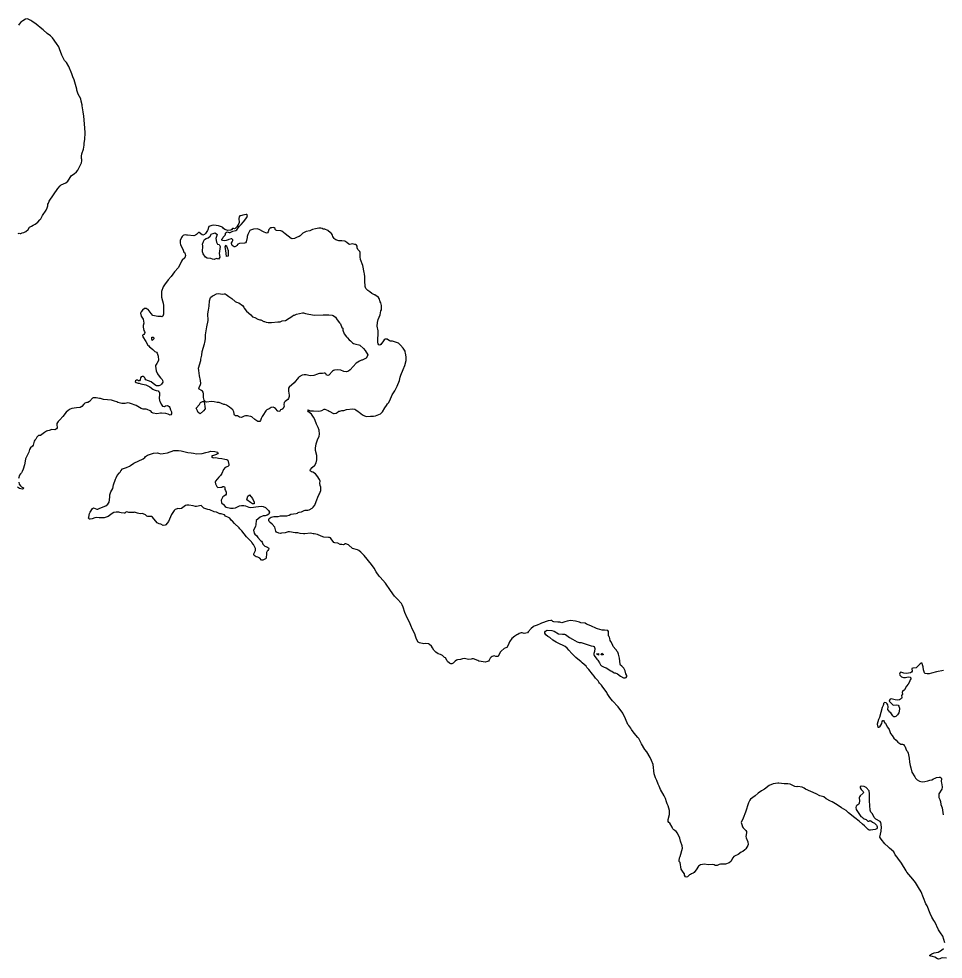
# Model space of a CAD drawing. Extents: x -58026 to 762744, y 5667851 to 6223244.
# Drawn here: x 327833 to 436561, y 5682999 to 5793591 of the extents above; entities that cross this region are included whole.
import ezdxf

# ---------------------------------------------------------------- set-up
doc = ezdxf.new("R2010")
doc.units = 0

# ---------------------------------------------------------------- blocks, each defined once
blk = doc.blocks.new('REGION0')
at = {"color": 7, "linetype": 'CONTINUOUS'}
for points in [[(436589.201742, 5716965.039391), (435771.337676, 5716790.254968), (435189.304756, 5716655.592378), (434922.329055, 5716568.740056), (434693.976889, 5716544.784932), (434440.145064, 5716584.206908), (434351.898039, 5716686.246138), (434251.768751, 5717017.008813), (434216.624963, 5717386.153674), (434141.678484, 5717614.4772), (434079.199722, 5717818.045764), (433964.755649, 5717793.570746), (433862.202083, 5717731.35341), (433363.815008, 5717251.56107), (432982.650856, 5717215.188474), (432881.548559, 5717178.046034), (432867.79449, 5717076.716659), (432904.917282, 5716974.607443), (432929.448668, 5716860.170736), (432840.047224, 5716746.22393), (432725.627889, 5716670.799282), (432255.021063, 5716610.541548), (431924.849212, 5716625.26855), (431583.083703, 5716754.842176), (431481.23928, 5716704.582406), (431428.630794, 5716501.483746), (431441.180969, 5716386.737102), (431668.048883, 5716207.793526), (431883.405598, 5716142.496817), (432112.590595, 5716128.469672), (432455.898076, 5716202.974507), (432684.497618, 5716175.94001), (432759.625505, 5716073.70082), (432746.151795, 5715959.394087), (432681.908423, 5715832.999814), (432591.921524, 5715605.076207), (432450.505294, 5715352.077704), (432245.093067, 5715099.639088), (432001.279943, 5714681.39422), (431772.004242, 5714467.477762), (431733.232282, 5714365.708477), (431756.906101, 5714150.282326), (431666.976923, 5714011.350606), (431691.030051, 5713781.837322), (431639.50177, 5713667.750544), (431409.417977, 5713491.766365), (431206.693895, 5713480.358687), (430902.191356, 5713507.683126), (430457.237352, 5713599.024533), (430318.204172, 5713561.962077), (430228.613073, 5713447.985277), (430215.098135, 5713333.778523), (430328.396035, 5713232.229193), (430505.02202, 5713015.153379), (430631.274142, 5712911.934389), (430732.854698, 5712886.189629), (431062.869878, 5712922.34227), (431278.226594, 5712858.065353), (431341.727841, 5712742.528871), (431403.472723, 5712526.882765), (431402.705859, 5712424.883526), (431375.923357, 5712184.392478), (431324.38683, 5711981.303816), (431195.660955, 5711740.592812), (430991.246475, 5711539.17381), (430863.312201, 5711488.344156), (430749.832891, 5711514.878755), (430623.24269, 5711630.085305), (430497.295664, 5711859.258658), (430397.059181, 5711961.037941), (430270.435996, 5712038.282218), (430043.84844, 5712344.249939), (430070.581467, 5712674.752666), (430034.299753, 5712915.923577), (429971.070619, 5713018.462705), (429857.657276, 5713132.989393), (429654.850736, 5713172.601331), (429553.072279, 5713071.371935), (429526.520661, 5712957.835046), (429487.311671, 5712830.970868), (429396.524925, 5712590.009915), (429084.922715, 5711436.514706), (428943.712632, 5711170.458861), (428890.559919, 5710904.423012), (428813.337588, 5710637.717299), (428874.134198, 5710282.129678), (428988.825646, 5710293.697323), (429103.698503, 5710344.107062), (429360.136015, 5710735.697355), (429399.707821, 5710938.47608), (429451.186627, 5711052.572856), (429552.849642, 5711064.790369), (429628.150692, 5710962.471196), (429652.533653, 5710848.044487), (429766.194371, 5710771.590049), (429967.623856, 5710338.998102), (430143.334552, 5710121.922287), (430206.901765, 5710007.395599), (430368.808918, 5709549.038896), (430544.775235, 5709318.965727), (430771.255595, 5708974.915757), (431011.993019, 5708757.270058), (431225.585124, 5708501.99202), (431579.909053, 5708296.743797), (431783.911241, 5708295.274096), (431909.981955, 5708243.974538), (431986.173556, 5708141.755345), (432048.47091, 5708040.076041), (432261.205447, 5707542.827255), (432349.741077, 5707428.830458), (432425.141077, 5707224.502049), (432548.17732, 5706627.373593), (432595.986725, 5706182.544136), (432656.758597, 5705775.996888), (432769.866844, 5705495.513979), (432880.517828, 5705012.032391), (433233.159605, 5704425.941688), (433320.887143, 5704298.827561), (433510.42612, 5704094.109231), (433788.698627, 5703940.180563), (433915.453746, 5703900.958547), (434144.02855, 5703875.00383), (434385.673017, 5703885.321729), (434767.026824, 5703959.606609), (435008.71252, 5704059.916191), (435224.605215, 5704109.616075), (435403.449332, 5704209.515741), (435632.683804, 5704284.510476), (435773.003336, 5704359.555201), (436103.876084, 5704408.725192), (436218.171732, 5704395.217942), (436331.758237, 5704318.7835), (436343.549795, 5704191.029503), (436303.392533, 5703925.253601), (436365.599182, 5703682.71297), (436389.635819, 5703543.181371), (436439.31703, 5703238.39341), (436399.654519, 5702997.592424), (436039.937808, 5702440.815754), (436063.116876, 5702021.511103), (436150.118779, 5701792.48772), (436225.329125, 5701550.167043), (436286.166964, 5701194.63941), (436436.04343, 5700787.002383), (436571.514406, 5699986.165391)], [(436936.442491, 5683120.558337), (436529.980088, 5683147.702812), (436326.85196, 5683111.220238), (436160.854869, 5683023.538085), (436021.376412, 5682998.543173), (435906.849881, 5683025.027782), (435565.521402, 5683230.44597), (435299.329057, 5683333.584976), (435096.044257, 5683347.112222), (434982.193885, 5683385.574394), (435008.028115, 5683487.113726), (435212.648741, 5683638.622886), (435480.028488, 5683751.459919), (435987.584942, 5683811.527692), (436345.248439, 5684050.369077), (436587.503098, 5684265.625262)], [(436757.194328, 5684912.223649), (436533.31141, 5685726.018003), (436230.606465, 5686083.375264), (435991.254343, 5686465.977387), (435578.030348, 5687395.628159), (435477.562981, 5687548.397063), (435238.985968, 5687943.086725), (435037.787367, 5688363.491153), (434675.860769, 5689280.304538), (434524.796902, 5689510.007783), (433974.180649, 5690909.532914), (433646.886597, 5691432.286509), (433307.998888, 5692018.617163), (433005.450615, 5692413.926699), (432739.950921, 5692670.034569), (432273.689655, 5693231.720239), (432210.666667, 5693371.231842), (431670.374211, 5694302.142358), (431229.180312, 5694863.318132), (431154.357521, 5694990.742195), (430914.255027, 5695271.315086), (430738.725739, 5695615.475033), (430246.102509, 5696062.504041), (430107.580571, 5696228.42027), (429715.589625, 5696548.78506), (429261.664142, 5697097.65334), (429123.381333, 5697339.574097), (429267.543429, 5698062.556936), (429296.692489, 5698558.126065), (429271.864251, 5698773.532219), (429272.688836, 5698875.531458), (429235.961845, 5699091.727452), (429148.415716, 5699206.694051), (428654.646314, 5699475.829269), (428452.24382, 5699680.427623), (428264.403487, 5700088.134636), (428037.181002, 5700280.175546), (427987.186448, 5700509.008968), (427905.684523, 5701626.941416), (427908.966369, 5702210.942544), (427910.681504, 5702451.8935), (427836.196793, 5702795.143632), (427496.58345, 5703191.682918), (427268.140579, 5703306.569533), (426925.24539, 5703347.141274), (426810.982726, 5703271.626645), (426810.471483, 5703157.639847), (426922.878833, 5702953.141472), (427150.695019, 5702736.165637), (427174.805868, 5702634.726284), (427148.633558, 5702507.192244), (426804.122183, 5702217.701169), (426714.836181, 5702090.797), (426688.284562, 5701977.240114), (426711.183272, 5701621.76247), (426696.992174, 5701354.506869), (426619.975988, 5701215.845094), (426415.858359, 5701089.430825), (426313.362514, 5700976.283856), (426287.190204, 5700849.739613), (426337.06107, 5700620.806212), (426399.960371, 5700493.212183), (426890.134585, 5699791.135089), (427017.351471, 5699688.985881), (427142.861467, 5699573.719344), (427269.56711, 5699497.534851), (427485.162955, 5699419.270781), (427712.657553, 5699215.262306), (427814.543206, 5699214.522457), (427941.850796, 5699290.257042), (428043.456089, 5699263.552477), (428257.716107, 5699110.233685), (428485.919848, 5699007.304636), (428712.91145, 5698777.291454), (428763.202854, 5698675.422189), (428801.438834, 5698573.332969), (428799.855632, 5698459.226195), (428761.397014, 5698345.459352), (428557.996773, 5698231.98245), (427998.359567, 5698171.764707), (427871.208648, 5698185.032007), (427744.799855, 5698250.248732), (427302.665929, 5698671.363016), (427050.268881, 5698875.801403), (426683.444252, 5699233.76854), (426165.1682, 5699618.280273), (425420.098447, 5700219.807834), (425167.643678, 5700475.235843), (424610.669879, 5700796.020548), (424091.998027, 5701154.537573), (423483.677356, 5701488.179661), (423306.556621, 5701591.238683), (422800.40196, 5701874.101108), (422509.801916, 5702091.676821), (422065.507579, 5702195.975591), (421609.974157, 5702452.953284), (421002.255432, 5702722.608396), (420368.653002, 5702980.635876), (420217.193334, 5703096.302332), (419963.410984, 5703224.706196), (419481.111551, 5703291.192663), (419341.352736, 5703279.115121), (419100.524608, 5703318.837036), (418542.957108, 5703576.604568), (418289.174758, 5703616.056538), (417844.872176, 5703631.343426), (417247.551461, 5703698.159826), (417108.303888, 5703712.136981), (416548.996516, 5703638.901887), (416077.012634, 5703413.627741), (415554.300318, 5702997.222499), (415171.627176, 5702796.913272), (414788.533496, 5702532.557081), (414443.832467, 5702204.103936), (413907.374329, 5701813.403462), (413805.587627, 5701713.19386), (413651.142963, 5701370.903532), (413301.56864, 5700306.400209), (413017.334387, 5699584.327184), (412978.93349, 5699469.480561), (412836.733905, 5699204.444508), (412811.270738, 5699089.847834), (412860.531412, 5698847.997062), (412959.902082, 5698555.196661), (413035.442261, 5698440.819942), (413339.120215, 5698134.61227), (413414.577936, 5698019.235754), (413425.652105, 5697879.514194), (413373.233273, 5697626.455703), (413346.970259, 5697409.849793), (413371.6913, 5697283.375536), (413571.636532, 5696786.906591), (413633.265973, 5696481.258805), (413594.048737, 5696354.414624), (413337.421571, 5695974.931866), (413222.944515, 5695861.354985), (413006.153022, 5695672.633398), (412789.353284, 5695571.9139), (412444.891384, 5695320.385097), (412074.801401, 5695144.370925), (411947.83189, 5695056.608788), (411819.881124, 5694917.787045), (411588.007983, 5694499.772131), (411371.389653, 5694349.072805), (410964.011961, 5694186.115975), (410849.543151, 5694161.630959), (410633.567997, 5694162.860708), (410354.075105, 5694189.77523), (410226.907694, 5694153.042707), (409984.719001, 5694026.648434), (409870.258436, 5694002.15342), (409742.868388, 5694015.350733), (409604.263991, 5694092.345061), (409476.733763, 5694118.519734), (408930.537283, 5694084.616635), (408486.869631, 5694162.85071), (408258.113418, 5694151.872945), (408015.867004, 5694077.478088), (407786.228487, 5693926.518815), (407683.658429, 5693812.232078), (407568.158888, 5693609.773288), (407274.120327, 5693205.325612), (407171.723432, 5693130.100923), (406967.341935, 5693054.666278), (406853.384367, 5692966.194286), (406738.148693, 5692928.651928), (406482.692437, 5692677.133124), (406355.582747, 5692639.340816), (406254.076404, 5692665.105572), (406140.572357, 5692869.533961), (406116.296591, 5693021.962935), (405991.297838, 5693251.226269), (405889.766757, 5693366.002906), (405751.978699, 5693582.898758), (405629.659844, 5694371.128316), (405515.413672, 5694473.657446), (405491.220365, 5694575.146789), (405556.783073, 5694917.437116), (405608.641187, 5695056.568797), (405906.678984, 5696058.024953), (405857.146197, 5696312.923069), (405657.637994, 5696885.476528), (405570.792762, 5697241.494061), (405295.538234, 5697802.359899), (405156.793657, 5698019.345732), (404992.041688, 5698146.669815), (404865.616404, 5698210.976726), (404764.415157, 5698313.645828), (404714.156736, 5698415.595076), (404664.467278, 5698542.519241), (404401.111503, 5699014.60315), (404286.741642, 5699078.150215), (404211.473576, 5699180.459391), (404212.438339, 5699409.442782), (404355.874801, 5700030.48637), (404359.115418, 5700474.485995), (404197.587574, 5701047.899279), (404096.881078, 5701263.66536), (404035.292866, 5701518.303529), (403898.337639, 5701887.238433), (403747.644834, 5702192.956206), (403320.163774, 5702945.483031), (403157.333087, 5703352.820119), (403032.268366, 5703582.153438), (402869.8912, 5704014.465443), (402794.210841, 5704180.791587), (402718.398549, 5704308.165661), (402568.818933, 5704791.797219), (402449.377879, 5705910.099592), (402248.715258, 5706355.578916), (402085.628949, 5706725.043712), (401683.437894, 5707375.131389), (401469.276826, 5707655.394342), (401092.3263, 5708344.054167), (401004.631746, 5708471.158296), (400753.735441, 5708968.587045), (400639.481023, 5709071.156168), (400211.356787, 5709581.672254), (399883.67518, 5710027.501506), (399807.920609, 5710155.845382), (399594.295521, 5710500.105309), (399467.952694, 5710614.382049), (399205.503962, 5711276.547267), (398866.228698, 5711927.084852), (398324.608662, 5712692.109133), (397668.313668, 5713394.696124), (397366.721913, 5713790.155629), (397039.419616, 5714261.959595), (396988.889082, 5714376.84621), (396434.446757, 5715091.640716), (396371.563949, 5715219.234744), (396144.992885, 5715474.23284), (396069.576393, 5715588.669547), (395980.842862, 5715716.703486), (395678.517227, 5716049.055837), (395527.230722, 5716290.696651), (395325.619829, 5716508.252368), (394884.08785, 5717082.585465), (394657.046773, 5717312.668632), (394556.026935, 5717452.40019), (394101.606701, 5717836.502007), (393987.945984, 5717963.966062), (393368.782027, 5718476.471743), (392889.220215, 5718961.962923), (392510.158752, 5719332.677465), (392321.196984, 5719562.430699), (392093.916778, 5719754.481608), (391194.179724, 5720203.870136), (391042.563385, 5720281.494336), (390637.238908, 5720525.674634), (390295.877446, 5720819.224882), (390042.845468, 5720960.696086), (389814.955069, 5721139.689653), (389715.172107, 5721356.525516), (389715.938971, 5721458.534753), (389780.437965, 5721571.971663), (389881.845358, 5721647.066378), (389996.742952, 5721697.60609), (390542.626091, 5721656.494459), (390796.292999, 5721578.050426), (391315.236964, 5721257.385696), (391785.357285, 5721203.616641), (392026.210151, 5721214.864351), (392152.92404, 5721176.732113), (392595.709387, 5720818.325066), (392975.933513, 5720624.644489), (393519.870632, 5720304.619629), (393735.606657, 5720226.245582), (393963.538285, 5720225.285777), (394078.064816, 5720198.721184), (395168.874575, 5719836.544904), (395384.264273, 5719822.277808), (395498.568167, 5719758.740741), (395586.336934, 5719541.684922), (395545.388071, 5719173.879788), (395454.659046, 5718932.848849), (395454.766242, 5718831.959385), (395504.645354, 5718703.975435), (395819.710819, 5718282.901144), (395919.963794, 5718181.101865), (396134.215566, 5717849.819296), (396234.204674, 5717620.036068), (396360.374338, 5717517.796879), (396702.66758, 5717325.236074), (396930.731142, 5717273.246656), (397449.460715, 5716914.669643), (397576.603388, 5716862.360291), (397728.384644, 5716734.67628), (397854.72747, 5716670.479348), (397981.10328, 5716657.232044), (398234.943351, 5716566.800451), (398602.122551, 5716284.797852), (398943.970518, 5716104.344583), (399159.574609, 5716077.999945), (399287.154312, 5716140.767169), (399351.183293, 5716229.259157), (399351.405931, 5716356.233311), (399250.979793, 5716559.951845), (399164.274741, 5716916.019369), (399014.620912, 5717221.777133), (398748.552255, 5717451.920288), (398622.168199, 5717567.186825), (398572.107678, 5717707.058355), (398488.024804, 5718394.118506), (398364.345385, 5718889.437685), (398276.906452, 5719093.426164), (398188.008005, 5719221.480099), (398150.522397, 5719335.656858), (398075.427493, 5719438.026021), (397734.164981, 5719770.508346), (397659.886415, 5720011.949201), (397484.381865, 5720356.089152), (397395.549385, 5720483.143291), (397359.622241, 5720712.316643), (397296.302403, 5720864.885588), (397221.100303, 5720967.244753), (397183.598203, 5721081.411515), (397184.83508, 5721208.405666), (397199.380749, 5721551.655798), (397098.855661, 5721666.452432), (396717.971867, 5721707.144149), (396463.274229, 5721695.636491), (395892.249511, 5721839.157278), (395779.124773, 5721890.726781), (395120.083914, 5722212.291328), (394612.486231, 5722380.197151), (394461.513067, 5722520.928506), (393940.136578, 5722536.555325), (393801.581657, 5722652.47173), (393307.136095, 5722769.747859), (392710.260656, 5722811.689322), (392315.350681, 5722763.089214), (392061.032351, 5722688.514394), (391933.831957, 5722650.832064), (391819.165246, 5722588.344783), (391704.679944, 5722563.819775), (391476.591645, 5722615.879179), (391247.637532, 5722616.878975), (390778.209862, 5722683.615391), (390651.355794, 5722722.82741), (390512.421563, 5722811.829294), (390410.206077, 5722825.516508), (390092.172108, 5722776.646455), (389303.696231, 5722527.447179), (389162.675802, 5722439.365108), (388793.23724, 5722276.398279), (388462.356246, 5722177.108489), (388322.036713, 5722102.113754), (388079.402745, 5721899.814931), (387746.988024, 5721508.564569), (387657.034109, 5721369.662842), (387275.441172, 5721308.345323), (387047.699198, 5721385.369645), (386932.974767, 5721373.871986), (386690.843795, 5721286.529764), (386512.197578, 5721185.650298), (386397.926668, 5721148.167927), (386181.258863, 5720997.468601), (385835.873429, 5720694.960176), (385566.803284, 5720328.044861), (385399.429136, 5719935.494763), (385219.199717, 5719669.518902), (385104.615465, 5719607.041619), (384939.508925, 5719518.419658), (384556.613145, 5719242.055911), (384453.408158, 5719115.811607), (384196.682041, 5718596.287355), (383955.458112, 5718609.984567), (383739.252075, 5718662.333911), (383522.905858, 5718587.589125), (383382.792472, 5718499.517052), (383280.123464, 5718398.347645), (383152.337615, 5718158.496466), (383061.872458, 5718044.509668), (382947.939627, 5717994.109926), (382693.027596, 5717945.519817), (382197.881138, 5717998.718988), (381931.367205, 5718063.925716), (381817.318932, 5718115.405237), (381310.051083, 5718309.325765), (381170.993165, 5718310.255576), (381055.914162, 5718272.793201), (380725.363001, 5718249.547933), (380256.11674, 5718354.286613), (380002.260177, 5718304.736699), (379772.530955, 5718242.77931), (379417.102083, 5718218.984154), (379302.130276, 5718169.524221), (379148.708097, 5718056.197289), (378918.624303, 5717829.163501), (378752.759145, 5717728.513988), (378651.830011, 5717728.314028), (378487.086288, 5717805.718273), (378271.935719, 5717998.019131), (378183.548514, 5718151.067978), (378007.507984, 5718431.200958), (377894.094641, 5718495.727824), (377666.641272, 5718699.806284), (377438.849824, 5718828.84002), (377159.876419, 5718918.79171), (376868.897066, 5719098.45514), (376641.666335, 5719341.465676), (376491.17143, 5719596.103845), (376377.650892, 5719800.692202), (376125.229106, 5720005.120591), (376010.735558, 5720069.717443), (375705.853711, 5720109.039439), (375490.092949, 5720098.351614), (374969.821404, 5720202.990315), (374817.932952, 5720292.632069), (374617.11366, 5720649.229485), (374479.655435, 5720993.269456), (374404.857382, 5721260.605041), (374140.635793, 5721770.921167), (373940.476168, 5722241.515379), (373791.143928, 5722623.217685), (373514.91639, 5723133.213877), (373238.779556, 5723783.181578), (373027.207683, 5724406.644674), (372927.424722, 5724674.450162), (372839.119975, 5724827.558998), (372334.04552, 5725376.507261), (372006.157768, 5725696.382151), (371565.400898, 5726371.734685), (370960.774365, 5727226.590682), (370355.529394, 5727929.427621), (370229.945185, 5728044.714155), (369851.139344, 5728542.502832), (369613.04059, 5729001.279449), (369323.281622, 5729409.036451), (368453.881028, 5730481.048246), (368049.447103, 5730865.340025), (367809.30338, 5731057.080996), (367682.911078, 5731121.367911), (367098.907402, 5731302.621018), (366593.733997, 5731725.684904), (366302.243401, 5731841.261379), (366200.464945, 5731829.133847), (366085.097337, 5731753.60922), (365971.362407, 5731742.16155), (365844.054817, 5731755.348866), (365628.772314, 5731769.605964), (365375.113652, 5731936.182058), (365006.441953, 5731964.166362), (364893.292478, 5732015.645883), (364577.913671, 5732448.787719), (364476.62172, 5732551.636784), (364362.598185, 5732603.106307), (364248.566404, 5732603.616204), (363702.658528, 5732644.737834), (363385.300719, 5732748.896632), (362967.120971, 5732941.777372), (362586.360865, 5733020.511346), (362472.089955, 5733033.978605), (362129.870925, 5733086.597894), (361481.516679, 5733014.472575), (361303.381705, 5733015.612343), (360922.24229, 5733069.281419), (360668.814511, 5733133.808285), (360566.879384, 5733134.588126), (360338.477743, 5733148.595275), (359653.173869, 5733254.733671), (359513.134696, 5733255.723469), (359143.828067, 5733130.678922), (358724.87321, 5733082.568714), (358623.086508, 5733070.341203), (358406.468179, 5733097.595656), (358153.197071, 5733201.124583), (358052.432854, 5733327.88878), (357928.926598, 5733812.240192), (357638.376028, 5734156.980021), (357411.640048, 5734374.075832), (357297.195975, 5734488.60252), (357260.617409, 5734603.729087), (357260.47723, 5734704.738526), (357299.636745, 5734831.652693), (357503.680162, 5734970.044524), (357834.825023, 5735057.296764), (358241.650243, 5735067.164756), (358343.173078, 5735041.320016), (358610.833184, 5735154.157048), (358750.732178, 5735153.187246), (359372.839901, 5735149.687958), (359615.284215, 5735223.982836), (359819.080257, 5735324.452385), (360442.053793, 5735422.022525), (360594.931747, 5735472.302291), (360709.887062, 5735521.812213), (360823.778663, 5735572.291938), (361066.033323, 5735608.574553), (361384.190979, 5735784.478748), (361512.347891, 5735822.321046), (361841.744633, 5735807.46407), (361982.179608, 5735831.529171), (362326.270444, 5736058.013071), (362442.182277, 5736159.572399), (362646.877116, 5736398.963672), (362710.419592, 5736513.380383), (362904.757651, 5737007.679769), (362995.305267, 5737349.670158), (363112.239585, 5737628.17347), (363201.715241, 5737742.15027), (363356.440264, 5738122.532844), (363359.293326, 5738503.535292), (363270.774187, 5738706.613956), (363221.967035, 5738974.629402), (363262.05833, 5739202.533013), (363186.312004, 5739418.808991), (363136.886414, 5739533.745596), (362998.331492, 5739737.844052), (362721.122698, 5740069.786486), (362430.48967, 5740287.482175), (362265.498572, 5740326.944143), (362138.215719, 5740391.141076), (362113.873987, 5740492.630418), (362152.406817, 5740606.507238), (362344.15568, 5740808.606102), (362651.461806, 5741112.354275), (362818.02786, 5741364.952859), (362897.105507, 5741732.727999), (362874.981907, 5742241.184505), (362713.083, 5742838.722877), (362727.199886, 5743106.038466), (362819.792471, 5743588.150334), (362963.006295, 5744082.219767), (363155.678693, 5744513.411999), (363182.997175, 5744728.998117), (363160.865329, 5745198.602531), (363035.602708, 5745529.925091), (362847.284116, 5745912.777163), (362684.90695, 5746345.249134), (362634.483612, 5746460.165743), (362496.571866, 5746727.211387), (362257.796953, 5747085.108538), (361916.724096, 5747366.641233), (361841.225145, 5747481.017952), (361904.767621, 5747595.434662), (362019.153973, 5747530.907797), (362120.734529, 5747505.123045), (362514.762199, 5747502.64355), (363098.732892, 5747460.322164), (363327.530334, 5747472.309724), (363480.103191, 5747534.617042), (363735.897527, 5747685.136404), (363837.189478, 5747671.309218), (364204.517104, 5747517.340558), (364343.954331, 5747452.313794), (364837.393899, 5747157.033898), (364939.394993, 5747157.193865), (365155.337164, 5747205.873956), (365270.144054, 5747307.473276), (365487.430297, 5747433.097706), (365602.17122, 5747444.675349), (365843.626033, 5747519.850047), (366073.099634, 5747543.875157), (366390.935702, 5747642.735035), (367103.096291, 5747727.227836), (367356.936362, 5747687.675887), (367483.328663, 5747623.488952), (367735.775186, 5747418.970581), (367862.456092, 5747341.686312), (368254.504759, 5747021.111564), (368495.563771, 5746880.420202), (368622.302398, 5746841.088207), (368761.343824, 5746840.138401), (369193.656949, 5746875.481207), (369549.926898, 5746861.284097), (369804.154523, 5746897.806663), (370389.96404, 5747135.478285), (370595.021696, 5747362.991975), (370877.70573, 5747843.044262), (371095.231102, 5748095.82281), (371210.771873, 5748298.361584), (371312.838933, 5748437.51326), (371479.759559, 5748716.116551), (371763.441341, 5749375.292378), (372071.943113, 5749856.034524), (372355.270323, 5750400.193762), (372600.633666, 5751071.49712), (372679.373233, 5751452.119645), (372757.18102, 5751692.880639), (373053.948956, 5752351.316616), (373247.726297, 5752820.541107), (373377.84572, 5753416.299842), (373380.987387, 5753823.356987), (373333.079032, 5754280.353966), (373295.420261, 5754407.518083), (373271.177479, 5754510.027217), (373044.99397, 5754841.119824), (372716.9413, 5755211.994334), (372476.170892, 5755429.740012), (372033.245366, 5755610.203279), (371779.240378, 5755662.662602), (371550.17907, 5755663.682394), (371424.083619, 5755714.951958), (371158.245844, 5755933.257523), (370941.916119, 5755908.602541), (370814.715725, 5755820.770419), (370712.236372, 5755707.583458), (370416.960934, 5755302.145984), (370302.607565, 5755226.721336), (370175.357696, 5755240.988432), (370087.836305, 5755356.015019), (370062.298925, 5755470.491717), (370050.647547, 5755597.275911), (370053.393413, 5756067.280243), (370093.616642, 5756333.206114), (370097.261305, 5756905.229681), (369999.4491, 5757452.198347), (370014.382324, 5757871.443011), (370118.395404, 5758238.738249), (370338.130662, 5758758.502452), (370430.706756, 5759240.484346), (370481.954679, 5759366.618672), (370482.738034, 5759519.697513), (370485.756013, 5759887.692609), (370423.813231, 5760205.367947), (370348.602885, 5760307.717114), (370223.332018, 5760690.089283), (370085.568698, 5760907.085115), (369996.027074, 5760947.936799), (369708.139912, 5761110.243762), (369667.628079, 5761137.998113), (369338.585909, 5761279.869235), (369135.878318, 5761496.585124), (368896.089166, 5761625.338916), (368768.97123, 5761765.570372), (368655.541396, 5761881.166843), (368555.783172, 5762097.982711), (368522.354519, 5762771.29566), (368537.320727, 5763228.622572), (368489.123767, 5763609.545037), (368452.405022, 5763736.81913), (368292.46038, 5764563.350892), (368017.502702, 5765302.430455), (367981.526084, 5765581.663618), (367972.241263, 5766102.527597), (367946.745112, 5766216.874322), (367719.852461, 5766447.047471), (367645.145111, 5766663.373439), (367646.728313, 5766866.412111), (367558.547255, 5766969.531121), (367444.886537, 5767046.145527), (367342.522626, 5767057.893135), (367102.16451, 5767124.659545), (366770.78052, 5767050.514637), (366656.864181, 5767089.036796), (366416.407115, 5767293.855106), (366176.362342, 5767435.746224), (365833.549611, 5767475.248184), (365490.176163, 5767490.875003), (365109.861332, 5767594.653879), (364996.456236, 5767659.250731), (364908.250439, 5767761.339951), (364770.074827, 5768003.340692), (364745.065181, 5768142.782309), (364619.678872, 5768347.140713), (364505.210062, 5768411.607591), (364190.169335, 5768692.810353), (363822.099583, 5768834.931424), (363618.493195, 5768861.476021), (363520.260452, 5768917.324653), (363340.212442, 5768964.45506), (363111.926243, 5768979.581981), (362742.487681, 5768905.517057), (362385.665261, 5768805.897334), (362067.598309, 5768667.955412), (361635.210971, 5768594.660331), (361252.117291, 5768368.3264), (361047.875974, 5768191.892313), (360933.27523, 5768078.485397), (360804.89568, 5768002.690825), (360562.805937, 5767915.388595), (360244.260726, 5767752.50175), (360002.748193, 5767728.356664), (359875.90237, 5767767.558685), (359167.947162, 5768318.276588), (358788.54762, 5768613.156566), (358649.77006, 5768652.138631), (358154.062885, 5768680.44287), (358052.325658, 5768719.284964), (358002.116712, 5768821.194221), (357990.646743, 5768935.880876), (357876.722158, 5769025.462642), (357737.42511, 5769038.440001), (357596.940661, 5769014.444885), (357482.47185, 5768990.009859), (357354.751968, 5768927.152653), (357253.163166, 5768813.035881), (357162.186766, 5768534.042669), (357084.890222, 5768408.358252), (356983.260191, 5768396.130741), (356628.416773, 5768525.504407), (356109.184204, 5768808.236858), (355880.559925, 5768885.321168), (355449.038401, 5768862.975716), (355092.331423, 5768751.268454), (354989.687153, 5768688.051321), (354771.147541, 5768206.379364), (354705.74975, 5767990.863232), (354679.470245, 5767864.288996), (354562.164864, 5767369.779652), (354497.591657, 5767255.392935), (354396.002855, 5767193.185597), (353811.116873, 5767183.537561), (353607.345569, 5767083.058013), (353491.837782, 5766919.57129), (353389.869672, 5766869.441494), (353249.07188, 5766768.322077), (353147.474833, 5766794.116826), (352920.103922, 5766948.285446), (352832.689727, 5767152.3939), (352858.59817, 5767253.983222), (352948.057334, 5767366.830252), (353000.063874, 5767506.981725), (353000.855475, 5767608.01116), (352899.687212, 5767710.850228), (352798.626144, 5767711.680059), (352556.214813, 5767636.445373), (352454.329161, 5767586.195601), (352237.925224, 5767511.540797), (352008.657769, 5767474.608314), (351818.788958, 5767514.540186), (351716.730143, 5767565.289856), (351718.305099, 5767680.326441), (351820.784452, 5767793.533398), (351858.591648, 5767895.352673), (352089.409322, 5768135.453801), (352140.789178, 5768261.488147), (352141.473583, 5768363.517379), (352230.990468, 5768477.484182), (352332.975071, 5768527.743951), (352574.69375, 5768449.889798), (352675.680606, 5768449.059967), (353020.439356, 5768599.519342), (353364.159129, 5768710.976655), (353491.441982, 5768786.761229), (353760.594585, 5769153.606559), (353978.375579, 5769393.297771), (354272.587304, 5769708.733564), (354669.426806, 5770227.248022), (354722.29916, 5770468.408935), (354659.078272, 5770570.058244), (354557.745091, 5770583.895428), (354175.5667, 5770496.663184), (354074.126323, 5770472.418119), (353832.440627, 5770410.230777), (353742.874266, 5770296.28397), (353716.223697, 5770093.665213), (353751.507665, 5769623.430928), (353711.869891, 5769509.604097), (353480.804843, 5769142.558808), (353301.391762, 5768927.632555), (353200.297711, 5768890.500114), (353086.125751, 5768942.049621), (352984.322558, 5768929.762122), (352894.146004, 5768802.807963), (352766.673497, 5768728.113167), (352436.254271, 5768703.898096), (352283.64843, 5768730.65265), (352055.84049, 5768808.746754), (351916.32905, 5768923.753345), (351828.931346, 5769038.819923), (351688.908664, 5769128.8416), (351562.813213, 5769180.151156), (351321.391384, 5769244.877981), (350762.958071, 5769311.884342), (350521.305358, 5769288.669067), (350291.914216, 5769213.724322), (350190.350151, 5769150.4572), (350125.702732, 5769037.040286), (350048.249517, 5768783.401913), (350021.401048, 5768681.782597), (349803.801462, 5768340.072152), (349687.963842, 5768239.572608), (349484.538863, 5768164.087973), (349383.304633, 5768177.965148), (349066.862112, 5768472.125273), (348953.160165, 5768459.687804), (348735.041092, 5768232.943957), (348632.908064, 5768144.781902), (348404.193081, 5768082.784522), (347679.671972, 5768150.120816), (347578.924246, 5768138.01328), (347477.055086, 5768176.7254), (347261.294324, 5768166.107562), (347159.342705, 5768115.897782), (347031.309481, 5767977.16602), (346966.826978, 5767862.719315), (346824.15738, 5767520.558961), (346797.226453, 5767240.975869), (346846.437651, 5767000.024914), (347122.912565, 5766514.923655), (347247.663943, 5766158.606183), (347373.916065, 5766056.307005), (347448.813069, 5765737.901816), (347345.204035, 5765484.62337), (347037.930894, 5765219.957242), (346961.632096, 5765093.293024), (346742.16895, 5764561.521265), (346574.62164, 5764307.802908), (346152.178791, 5763815.663082), (345754.613654, 5763284.021296), (345409.343662, 5762880.463439), (344986.265883, 5762324.306643), (344819.056652, 5762058.560735), (344625.238082, 5761538.306631), (344610.684167, 5761285.028185), (344633.335501, 5760839.428886), (344744.71212, 5760406.846937), (344832.522116, 5760139.661321), (344868.985239, 5759885.373081), (344849.277671, 5758856.922419), (344771.494622, 5758616.191419), (344669.848099, 5758552.964289), (344567.525418, 5758565.761684), (344174.462512, 5758568.181192), (343603.289369, 5758711.89194), (343388.526354, 5758929.317683), (343035.554743, 5759388.714175), (342922.149647, 5759453.231042), (342820.008373, 5759505.090486), (342603.99199, 5759506.320236), (342400.476307, 5759341.943695), (342208.339889, 5759114.719945), (342156.382824, 5758975.608261), (342229.836805, 5758632.128175), (342318.331206, 5758517.071595), (342443.593827, 5758274.730923), (342518.565043, 5758045.277627), (342529.3671, 5757778.501929), (342464.52178, 5757538.120857), (342450.45437, 5757308.717552), (342536.771868, 5756927.625122), (342612.204851, 5756813.198413), (342649.690459, 5756698.031855), (342623.47692, 5756571.407629), (342533.968281, 5756457.430829), (342367.773289, 5756369.818662), (342404.912572, 5756178.597584), (342782.877337, 5755629.679315), (343008.706274, 5755222.552185), (343122.713318, 5755133.070399), (343197.882434, 5755030.621252), (343362.26334, 5754877.172486), (343615.196368, 5754697.579042), (343816.906211, 5754480.013326), (344045.167673, 5754376.864322), (344107.704156, 5754262.287644), (344207.107809, 5753918.397642), (344255.60162, 5753435.315972), (344241.822814, 5753334.036587), (344075.058859, 5753043.395746), (343972.290901, 5752942.166351), (343920.746128, 5752828.049579), (343906.884864, 5752726.64022), (343992.484974, 5752192.438956), (344142.99637, 5751848.658931), (344217.984078, 5751708.347491), (344483.269381, 5751375.985142), (344698.452933, 5751184.644089), (344748.653633, 5751082.704839), (344758.903218, 5750840.894059), (344617.80033, 5750612.820482), (344502.737819, 5750525.338289), (344286.589502, 5750437.68613), (344045.09346, 5750413.361082), (343829.530599, 5750529.747392), (343387.413165, 5750900.171993), (342766.344419, 5751132.754651), (342677.833526, 5751247.921209), (342653.574252, 5751349.360562), (342590.386347, 5751452.029664), (342476.420533, 5751541.501452), (342336.389605, 5751542.54124), (342234.421495, 5751492.251477), (342157.908306, 5751378.634603), (342105.11841, 5751137.473691), (342015.593279, 5751023.486892), (341901.536761, 5751024.026782), (341775.127968, 5751088.263707), (341673.126874, 5751089.033551), (341544.986453, 5751001.261416), (341506.173264, 5750899.472135), (341620.147324, 5750809.900367), (341861.313532, 5750758.130905), (341976.34306, 5750756.611214), (342204.019067, 5750679.476915), (342762.007105, 5750548.623549), (343243.605641, 5750292.015781), (343610.182895, 5750034.928111), (343749.661351, 5749970.911141), (343990.918263, 5749867.132265), (344206.712009, 5749827.790273), (344319.762534, 5749738.278493), (344370.194118, 5749624.351682), (344394.659538, 5749420.893096), (344340.500832, 5748963.576181), (344389.819227, 5748721.635428), (344440.267303, 5748606.708821), (344589.739722, 5748262.9088), (344740.993244, 5748021.14801), (344969.353656, 5748007.120865), (345084.696526, 5748082.6055), (345300.67168, 5748131.385571), (345414.538544, 5748092.833418), (345516.069624, 5747977.996793), (345578.540141, 5747863.300139), (345665.822403, 5747621.18942), (345779.367679, 5747366.591243), (345803.833099, 5747252.164534), (345790.054293, 5747150.875151), (345725.761445, 5747023.421094), (345624.147906, 5746961.19376), (345396.339965, 5747089.257693), (345129.891999, 5747154.524408), (344621.370781, 5747221.540767), (344494.599171, 5747209.773163), (344048.80409, 5747149.075518), (343630.69031, 5747202.02474), (343491.37677, 5747305.003779), (343402.849386, 5747419.070561), (343289.180422, 5747496.674765), (342934.58438, 5747663.950716), (342807.219069, 5747677.228014), (342451.82318, 5747692.484908), (342223.190655, 5747769.599212), (341628.285972, 5748129.705913), (340981.655109, 5748336.663787), (340867.845966, 5748375.275928), (340651.631682, 5748427.615274), (340333.952285, 5748366.697674), (339952.837607, 5748368.347338), (339483.517133, 5748473.245986), (339356.07761, 5748537.532901), (339102.385964, 5748614.957142), (338722.269034, 5748757.778071), (337807.598755, 5748826.894002), (337427.96833, 5748943.690229), (337313.672682, 5748957.257467), (336932.178696, 5749023.034079), (336589.11859, 5749024.523775), (336487.455575, 5748962.396421), (336154.587333, 5748583.053635), (335950.791291, 5748482.654072), (335835.959663, 5748471.096424), (335593.894658, 5748383.894174), (335491.56373, 5748256.680068), (335261.265545, 5747991.634017), (335056.958261, 5747866.099569), (334612.127944, 5747856.531517), (334078.184789, 5747757.951583), (333861.063463, 5747670.209442), (333631.969171, 5747532.137546), (333401.052547, 5747343.186007), (333016.96112, 5746836.739093), (332671.674636, 5746432.211433), (332454.256459, 5746218.414951), (332376.729031, 5746103.668307), (332325.192504, 5745990.571328), (332311.941432, 5745863.287236), (332347.918051, 5745495.002199), (332270.398869, 5745380.245558), (332168.034958, 5745305.060861), (332053.879489, 5745267.598487), (331736.439221, 5745282.61543), (331404.807855, 5745170.418268), (331201.572531, 5745133.075868), (331073.621765, 5745083.196021), (330844.651161, 5744945.274095), (330384.516557, 5744579.188611), (330156.362291, 5744581.258189), (329963.706385, 5744379.009357), (329835.697898, 5744151.255715), (329732.87222, 5744049.936338), (329656.251835, 5743936.289471), (329526.404525, 5743466.345127), (329436.170251, 5743340.41076), (329219.263316, 5743151.619188), (329078.201658, 5742923.575606), (329012.7379, 5742619.077586), (328729.484903, 5742074.798372), (328639.184662, 5741858.812335), (328573.217908, 5741579.289231), (328520.180637, 5741123.052097), (328351.116091, 5740615.275454), (328222.217053, 5740336.39222), (328132.13945, 5740197.460499), (328042.67204, 5740083.52369), (327927.205482, 5739919.946986), (327809.974314, 5739513.299758)], [(327820.091965, 5739094.495004), (327869.756685, 5738878.498969), (328020.771077, 5738648.695745), (328147.056183, 5738546.476552), (328375.647478, 5738430.460166), (328349.128843, 5738315.753515), (328247.144241, 5738265.61372), (327917.846449, 5738369.47258), (327664.707275, 5738510.933786)], [(327768.778076, 5768328.0446), (327870.00406, 5768366.276818), (327984.61305, 5768339.732221), (328086.391506, 5768351.989726), (328213.995947, 5768414.75695), (328442.974797, 5768463.68699), (328659.378735, 5768589.391403), (328915.17307, 5768828.932645), (329107.441422, 5769095.108466), (329311.789935, 5769220.542934), (329540.941948, 5769308.515028), (329771.330838, 5769433.589569), (330089.909032, 5769685.51829), (330307.48388, 5769938.196858), (330410.845538, 5770064.481153), (330629.368658, 5770457.2812), (331052.487666, 5771102.469873), (331181.353721, 5771343.400833), (331246.883445, 5771596.779258), (331260.530318, 5771800.107871), (331312.042107, 5771914.314625), (331414.917261, 5772154.585718), (332428.801538, 5773647.671805), (332698.374679, 5773950.540157), (332813.222799, 5774051.039701), (333373.593885, 5774314.12615), (333603.545745, 5774504.127476), (334040.468297, 5775161.733622), (334358.865083, 5775375.610088), (334614.585206, 5775577.209053), (334781.695487, 5775804.742739), (335206.23278, 5776666.077417), (335245.969504, 5776907.008376), (335234.722172, 5777059.757285), (335222.24621, 5777173.51413), (335211.221516, 5777453.377165), (335250.974731, 5777694.198146), (335458.464911, 5778277.789358), (335537.616771, 5778734.546386), (335539.496823, 5778975.597321), (335606.106753, 5779407.119486), (335648.770752, 5780169.204366), (335601.621014, 5780779.270189), (335497.030725, 5782152.280716), (335398.04761, 5782661.167134), (335288.254193, 5783347.897352), (335289.721954, 5783461.93414), (335165.391113, 5783895.375914), (335116.394307, 5784174.359128), (334814.802551, 5784709.990102), (334665.593999, 5785181.884049), (334640.65032, 5785321.365658), (334342.744457, 5786428.110384), (334180.01272, 5786785.597618), (334067.94345, 5787116.250315), (333705.447889, 5787969.666604), (333454.023851, 5788454.327953), (333226.999265, 5788684.481106), (333076.017856, 5788914.194349), (332901.28017, 5789321.591424), (332626.042133, 5790072.728532), (332525.690208, 5790276.607033), (332249.528637, 5790697.781305), (331796.44423, 5791349.108729), (331569.229991, 5791591.319427), (331164.334298, 5791861.604412), (330684.657044, 5792309.393266), (330545.417717, 5792411.4125), (329875.442868, 5792962.110407), (329381.937333, 5793308.629874), (329242.483614, 5793372.656841), (329015.129195, 5793526.765473), (328849.750542, 5793591.242349), (328634.022763, 5793529.554905), (328289.445422, 5793366.118172), (328059.452333, 5793177.106645), (327867.348898, 5792950.022867), (327802.816921, 5792835.536171)]]:
    blk.add_lwpolyline(points, dxfattribs=at)

msp = doc.modelspace()

# ---------------------------------------------------------------- linework, layer by layer
at = {"color": 7, "linetype": 'CONTINUOUS'}
for points in [[(349452.602708, 5767097.385097), (349555.815941, 5767414.560537), (349684.13777, 5767629.406805), (349889.104722, 5767767.858624), (350092.851288, 5767830.245925), (350335.22139, 5768044.52231), (350501.985345, 5768285.15333), (350705.665945, 5768347.520635), (350922.407962, 5768409.228075), (351149.597464, 5768217.147173), (350994.410674, 5767760.730075), (351079.763409, 5767328.488057), (351192.970605, 5767085.917431), (351396.181192, 5767034.367924), (351521.122225, 5766804.984614), (351388.908357, 5765980.122512), (351488.328502, 5765547.140645), (351308.964897, 5765332.264382), (351093.468002, 5765397.581087), (350825.675963, 5765297.851387), (350622.250984, 5765311.418625), (350407.422002, 5765401.800228), (350000.151507, 5765454.989402), (349784.893741, 5765558.338365), (349508.031273, 5765966.365313), (349458.712879, 5766170.373787), (349489.280223, 5766881.159109)], [(352197.388653, 5766330.601174), (352100.153657, 5766760.523664), (352235.6906, 5766966.471744), (352477.046462, 5766348.577515), (352476.395041, 5765687.532068), (352261.599043, 5765632.883192)], [(366483.10775, 5756077.058253), (366685.403048, 5755834.427639), (366836.895699, 5755718.601215), (367063.887301, 5755488.588034), (367190.592945, 5755412.303561), (367456.826519, 5755309.014586), (367825.160138, 5755243.018019), (367964.308761, 5755191.018603), (368368.379869, 5754819.784167), (368582.648133, 5754577.423499), (368871.912351, 5754054.669904), (368858.389166, 5753940.343175), (368704.70312, 5753700.092077), (368233.082056, 5753448.873212), (368131.353074, 5753437.665493), (367901.574377, 5753336.666051), (367531.698786, 5753097.61471), (366827.610879, 5752315.363935), (366610.497798, 5752138.609912), (366483.272667, 5752100.877593), (366381.692111, 5752076.662521), (366051.544997, 5752129.561754), (365709.292984, 5752284.160286), (365302.657418, 5752311.334755), (364946.733795, 5752263.534484), (364844.427605, 5752225.412244), (364717.441602, 5752137.59012), (364282.300153, 5751683.172615), (364168.103455, 5751645.730237), (364041.175174, 5751684.992245), (363977.723402, 5751799.578921), (363851.924802, 5751926.883009), (363749.841249, 5751927.602862), (363546.985234, 5751878.212915), (363191.152315, 5751867.525091), (363050.915241, 5751830.512625), (362949.095556, 5751780.272851), (362541.066442, 5751643.450701), (362096.491747, 5751620.765318), (361639.465827, 5751712.946555), (361398.439798, 5751713.686404), (361181.516372, 5751664.996315), (360825.01554, 5751501.229649), (360722.899004, 5751412.987611), (360223.629624, 5750781.176214), (359635.033012, 5750251.34406), (359570.517526, 5750137.997131), (359544.996638, 5750023.440449), (359543.611336, 5749807.404422), (359616.455125, 5749311.935274), (359615.177019, 5749184.811149), (359550.372929, 5748943.470274), (359485.78323, 5748830.00337), (359154.753811, 5748602.8796), (359052.48885, 5748476.655293), (359024.955976, 5748222.976928), (359048.959629, 5747994.503433), (358869.670236, 5747728.617553), (358767.306325, 5747653.342875), (358614.60978, 5747590.055757), (358537.354465, 5747463.371544), (358422.4981, 5747413.841625), (358295.916144, 5747440.146271), (358018.270321, 5747746.17398), (357916.97837, 5747848.95306), (357764.86728, 5747900.662534), (357510.400525, 5747877.177315), (357268.599387, 5747725.928101), (357026.031385, 5747613.610963), (356897.792015, 5747486.786777), (356551.878846, 5746930.260057), (356449.284052, 5746815.983318), (356358.456077, 5746576.032159), (356280.771978, 5746334.321358), (356178.680179, 5746246.12931), (356064.194877, 5746221.664289), (355962.688534, 5746247.489033), (355608.100737, 5746453.707058), (355229.08875, 5746773.591946), (355114.751873, 5746837.139011), (354886.144086, 5746864.103523), (354734.02475, 5746915.862987), (354480.563988, 5746892.297784), (354340.351652, 5746855.235328), (354110.779101, 5746742.298316), (354009.231528, 5746717.143436), (353793.388308, 5746757.405241), (353552.634392, 5746885.239221), (353425.953486, 5746911.463883), (353324.331701, 5746899.286361), (353209.879382, 5746963.803229), (353172.64115, 5747066.032421), (353160.396071, 5747167.711724), (353123.693818, 5747383.94771), (352997.985922, 5747600.233686), (352631.037605, 5747920.328531), (352265.078789, 5748151.401497), (352048.567655, 5748215.69841), (351934.54412, 5748217.258092), (351655.710895, 5748345.232043), (351415.484713, 5748449.030915), (351173.889721, 5748475.765474), (350831.208924, 5748554.349478), (350513.752165, 5748568.436611), (349916.002666, 5748509.478611), (349801.434905, 5748534.98342), (349625.715963, 5748752.169212), (349550.843697, 5749070.594398), (349540.989913, 5749476.481781), (349504.58451, 5749680.720209), (349428.813447, 5749808.074286), (349315.103254, 5749884.54872), (349061.799163, 5750039.10726), (349024.511456, 5750140.316659), (349050.395161, 5750241.925977), (349217.728079, 5750596.523799), (349244.15601, 5750711.130472), (349221.018171, 5751041.623201), (349084.648398, 5751613.766743), (349000.087265, 5752237.049875), (348988.600804, 5752490.828219), (349236.165787, 5753391.194952), (349263.022502, 5753581.856144), (349354.378211, 5754025.825775), (349407.803036, 5754470.075349), (349655.557674, 5755357.554705), (349707.275609, 5755509.713734), (349773.349559, 5755967.180618), (349776.466489, 5756424.267579), (349960.233375, 5757363.366428), (350092.274079, 5758099.246642), (350084.95177, 5758899.143825), (350150.910278, 5759318.648436), (350217.701617, 5759788.112878), (350259.689456, 5760435.071192), (350364.436416, 5760816.433566), (350606.773534, 5760992.637701), (350721.374278, 5761055.144977), (351104.278304, 5761243.476643), (351319.783445, 5761267.091836), (351776.95779, 5761213.992644), (351981.050682, 5761263.462575), (352108.358272, 5761249.145489), (352221.689156, 5761185.608422), (352550.277805, 5760928.750705), (352892.274198, 5760698.087655), (353283.762147, 5760352.537991), (353435.452699, 5760275.813608), (353727.141195, 5760197.069636), (354144.389162, 5759865.157196), (354295.914797, 5759660.41887), (354359.069719, 5759558.76956), (354610.551478, 5759214.189698), (355116.211388, 5758766.040918), (355330.257014, 5758535.657812), (355583.973397, 5758458.163585), (355964.106819, 5758265.362829), (356179.636697, 5758200.046124), (356293.924099, 5758186.548872), (356648.140833, 5757994.138036), (356750.356319, 5757980.410831), (356914.778454, 5757915.953951), (357156.3652, 5757889.149407), (357562.547244, 5757886.989846), (358286.985895, 5757958.675255), (358567.055996, 5757956.705656), (358809.706456, 5758068.952808), (359203.321834, 5758130.440293), (360045.69255, 5758670.780308), (360147.594693, 5758720.940098), (360275.124921, 5758745.685061), (360503.856396, 5758845.654713), (361216.891044, 5759032.096763), (361318.892138, 5759031.286928), (361559.926413, 5758940.515404), (361940.290719, 5758874.768787), (362194.114298, 5758797.294556), (362561.524382, 5758731.178014), (363617.264565, 5758788.036441), (363756.338975, 5758787.046642), (364290.216164, 5758796.584701), (364696.398208, 5758743.355535), (364823.169818, 5758704.183509), (365075.880208, 5758486.627792), (365264.470913, 5758180.650072), (365554.955516, 5757835.960233), (365655.200245, 5757734.170952), (365830.564616, 5757300.869149), (365931.782354, 5757198.100068), (365955.769515, 5756969.616575), (366092.106305, 5756536.544725), (366394.951428, 5756179.047493)], [(343490.865528, 5755960.052069), (343487.938253, 5756138.055837), (343690.348993, 5756166.400067), (343719.803149, 5755964.041257), (343520.253717, 5755756.693462)], [(348867.057059, 5747486.656804), (348691.082496, 5747805.831837), (349075.858328, 5748235.234433), (349190.920839, 5748462.738125), (349421.293237, 5748588.712484), (349624.586282, 5748574.195439), (349745.379656, 5747709.691406), (349566.288163, 5747481.767799), (349157.912725, 5747128.889626), (348942.506534, 5747283.258205)], [(351274.950789, 5742529.415836), (351198.313912, 5742415.658991), (351083.004026, 5742340.144362), (350727.360761, 5742228.417103), (350625.227734, 5742191.224674), (350510.577515, 5742127.697604), (350649.297353, 5741999.733651), (350763.221938, 5741961.22149), (350992.695539, 5741985.236602), (351322.117018, 5741919.290025), (351716.086967, 5741878.838259), (352071.095302, 5741787.576835), (352286.979751, 5741748.254839), (352425.683098, 5741671.330497), (352536.705146, 5741162.614044), (352524.146725, 5741048.377297), (352408.581217, 5740934.800415), (352089.994777, 5740822.923188), (351898.468551, 5740569.734723), (351717.109452, 5740125.785088), (351627.567829, 5740012.788088), (351563.65429, 5739873.406459), (351346.013475, 5739670.667726), (350974.134143, 5739203.522812), (350935.584821, 5739089.685983), (350959.959537, 5738886.217398), (351109.687578, 5738580.379651), (351249.644293, 5738490.397966), (351579.436836, 5738500.605889), (351693.955121, 5738526.150689), (351821.815183, 5738575.91056), (351923.280297, 5738600.095638), (352025.198932, 5738561.343526), (352062.313478, 5738460.124128), (352061.068355, 5738244.078104), (352149.562756, 5738128.921544), (352236.243071, 5737912.82553), (352234.989703, 5737696.779505), (352145.398605, 5737582.782709), (351941.223254, 5737457.358239), (351839.362339, 5737356.118846), (351646.294141, 5736988.883595), (351657.228131, 5736671.148269), (351896.703941, 5736466.319962), (352099.510481, 5736248.704257), (352238.13137, 5736171.669937), (352720.05974, 5736042.206289), (352847.301363, 5736028.898997), (353063.375467, 5736027.639254), (353305.292047, 5736076.919223), (353801.898019, 5736327.758165), (354018.071074, 5736364.450697), (354285.186954, 5736362.201155), (354501.318779, 5736309.95179), (354881.468692, 5736168.200643), (355109.30137, 5736129.138594), (356025.736259, 5736250.093974), (356368.276877, 5736273.44922), (356584.804503, 5736246.234759), (356863.027535, 5736105.23346), (357203.902492, 5735785.608518), (357304.658464, 5735568.832642), (357252.338582, 5735352.656644), (357047.553039, 5735202.14728), (356946.442496, 5735164.934855), (356793.605772, 5735152.657354), (356691.967495, 5735140.409847), (356564.882543, 5735141.689586), (356221.096802, 5734991.220214), (355760.607628, 5734600.189807), (355732.060515, 5734117.458066), (355667.751175, 5733902.051911), (355435.886279, 5733433.967188), (355535.463095, 5733090.187164), (355597.645007, 5732987.518062), (355812.779085, 5732796.127019), (355963.579085, 5732579.381137), (356279.823706, 5732247.258739), (356368.045994, 5732145.159521), (356443.602665, 5732029.842994), (356517.534905, 5731800.3797), (356770.517408, 5731570.906409), (357087.932938, 5731466.787602), (357189.117694, 5731365.018317), (357226.24873, 5731262.779127), (357212.453433, 5731161.519738), (357135.940244, 5731047.812883), (357033.576333, 5730971.608394), (356981.990331, 5730819.489358), (356955.752054, 5730692.805144), (356940.035475, 5730172.45106), (356836.94593, 5730084.249014), (356518.458439, 5729920.242397), (356378.386282, 5729921.282185), (356202.386982, 5730151.465332), (355948.950957, 5730266.911833), (355745.715633, 5730319.531123), (355506.074906, 5730486.277182), (355467.814188, 5730587.496579), (355481.650715, 5730689.755764), (355674.636455, 5731057.021009), (355688.431753, 5731297.382084), (355438.096166, 5731769.865911), (355248.194371, 5731998.779316), (355197.968934, 5732100.668577), (354605.125712, 5732688.828859), (354050.097933, 5733378.878401), (353848.313877, 5733595.44432), (353759.802984, 5733710.610878), (353204.577305, 5734222.536677), (352965.01079, 5734528.304439), (352850.459521, 5734592.811309), (352636.908646, 5734848.209323), (352509.922643, 5734938.460953), (352155.079226, 5735117.754458), (352016.318158, 5735245.748405), (351762.964592, 5735349.297328), (351623.37894, 5735375.252045), (351496.60733, 5735363.464445), (351078.402844, 5735556.41517), (350824.546282, 5735596.876934), (350305.124058, 5735841.637114), (350075.897832, 5735893.63653), (349937.177994, 5735932.678583), (349594.09315, 5736023.160165), (349279.134882, 5736343.404981), (348718.433961, 5736232.157625), (348617.414123, 5736233.027448), (348324.917534, 5736298.664087), (347817.954781, 5736390.635367), (347614.142247, 5736379.217691), (347448.945003, 5736341.555357), (346989.033037, 5736014.511926), (346773.305258, 5735951.894671), (346557.206417, 5736004.154034), (346442.960244, 5735966.671663), (346225.880147, 5735878.919525), (346111.353616, 5735765.482615), (345790.136751, 5735310.365253), (345442.302301, 5734473.71555), (345134.526163, 5734094.992638), (345032.591036, 5734044.842846), (344816.335523, 5734008.130319), (344550.242128, 5734149.291586), (344347.41085, 5734188.873529), (344093.834646, 5734304.400014), (343576.73775, 5734994.279591), (343437.679832, 5735045.189229), (343018.988842, 5735074.083347), (342904.06651, 5735112.68549), (342728.017734, 5735252.776975), (342449.168018, 5735381.750722), (342334.905353, 5735395.267971), (342105.604915, 5735359.335285), (341787.884289, 5735437.449385), (341572.601786, 5735539.768558), (341471.31808, 5735553.535756), (341369.597345, 5735541.308245), (341076.985314, 5735517.972995), (340759.388376, 5735545.087476), (340530.953751, 5735610.16423), (340429.727766, 5735572.951804), (340314.95386, 5735471.42247), (340212.771357, 5735434.190049), (339856.790013, 5735474.381868), (339705.37982, 5735539.188676), (339590.779076, 5735564.653493), (339273.413021, 5735579.730424), (339006.189945, 5735542.947911), (338801.635285, 5735430.480804), (338342.448954, 5735064.415315), (338227.980143, 5735039.910303), (338113.329924, 5734977.423022), (337883.963519, 5734902.508271), (337769.156629, 5734890.970619), (337286.082087, 5734893.510102), (336994.129724, 5734933.092046), (336790.943875, 5734896.649463), (336459.617605, 5734771.444948), (336243.362092, 5734734.722423), (336141.995928, 5734748.529613), (336040.827665, 5734850.378882), (336054.276637, 5734964.665619), (336158.677271, 5735409.005175), (336223.357674, 5735560.424354), (336505.489237, 5736016.711478), (336607.407872, 5736066.851272), (337000.850087, 5735911.442905), (337127.613451, 5735923.230506), (337344.528631, 5736023.890017), (338083.348034, 5736311.051566), (338312.978306, 5736513.080444), (338455.029466, 5736741.20401), (338522.150639, 5737337.732588), (338548.24049, 5737515.336437), (338549.07332, 5737617.375667), (338665.900442, 5737946.898594), (338897.451996, 5738339.008781), (338976.051384, 5738770.780895), (339221.505431, 5739442.264217), (339273.643904, 5739619.378166), (339415.192068, 5739872.446654), (339671.299746, 5740189.082204), (339773.39979, 5740277.38423), (339851.108626, 5740429.033363), (340029.960989, 5740668.954527), (340144.866829, 5740719.424254), (340488.083606, 5740805.956641), (340845.582186, 5740969.693313), (340960.636451, 5741057.225496), (341381.718736, 5741334.43907), (342464.983547, 5741836.006977), (342669.447502, 5741999.433712), (342745.70507, 5742126.14792), (342976.19291, 5742290.184531), (343689.079133, 5742526.666396), (344159.710696, 5742548.911868), (344273.849673, 5742497.392354), (344552.987994, 5742445.402936), (344819.81527, 5742456.220735), (345340.993858, 5742541.533369), (346080.110112, 5742816.597381), (346207.623848, 5742841.352342), (346473.98111, 5742827.135236), (346601.280455, 5742812.908132), (346931.155456, 5742773.126229), (347705.19286, 5742590.893322), (348098.915433, 5742562.379126), (348378.037263, 5742509.479894), (348746.502815, 5742444.483124), (349381.094746, 5742465.288889), (349840.231603, 5742602.201021), (350183.654526, 5742676.665864), (350412.501443, 5742725.66589), (350907.92826, 5742710.448987), (351212.727648, 5742632.064942)], [(355088.406401, 5736725.757154), (354645.142795, 5737008.139676), (354762.464667, 5737451.639403), (354966.936868, 5737616.18591), (355320.172346, 5737194.731695), (355520.90918, 5736748.102605), (355506.239823, 5736545.803783), (355302.930286, 5736559.351025)], [(395798.436541, 5718892.397083), (396013.24903, 5718947.035961), (396017.63582, 5718744.197248)], [(396612.672436, 5718831.179543), (396524.276985, 5718804.285018), (396321.420969, 5718800.875712), (396405.940873, 5719005.634034)]]:
    msp.add_lwpolyline(points, close=True, dxfattribs=at)

# ---------------------------------------------------------------- block references
at = {"color": 7}
msp.add_blockref('REGION0', (0, 0), dxfattribs=at)

doc.saveas('drawing.dxf')
